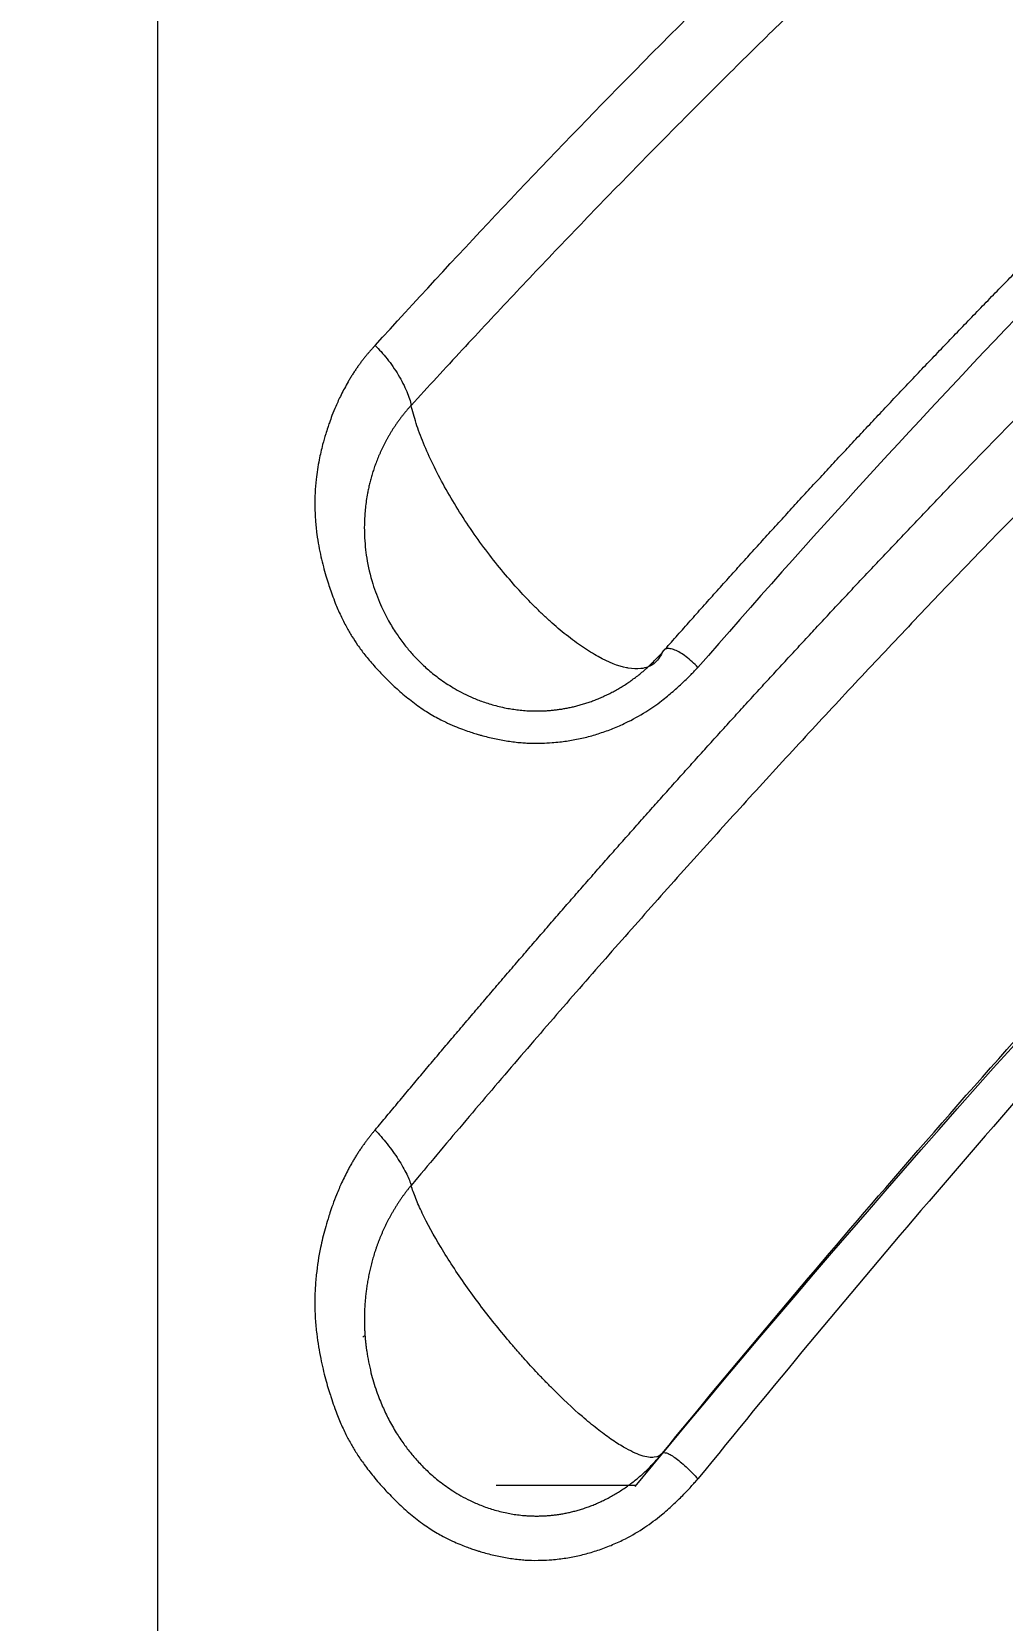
# Model space of a CAD drawing. Extents: x 19821 to 22981, y -91 to 2224.
# Drawn here: x 20530.04 to 20534.22, y 1976.39 to 1983.23 of the extents above; entities that cross this region are included whole.
import ezdxf

# ---------------------------------------------------------------- set-up
doc = ezdxf.new("R2010")
doc.units = 0
doc.header["$LTSCALE"] = 10
doc.header["$MEASUREMENT"] = 0
doc.header["$PDMODE"] = 3
doc.header["$PDSIZE"] = -10
doc.layers.get('0').update_dxf_attribs({"linetype": 'CONTINUOUS'})
doc.layers.get('DEFPOINTS').update_dxf_attribs({"linetype": 'CONTINUOUS'})
doc.layers.add('1', color=7, linetype='CONTINUOUS')
doc.styles.add('Daelim Dimension', font='NanumGothic.ttf')
doc.dimstyles.new('DEFAULT', dxfattribs={"dimscale": 2, "dimtxt": 2, "dimasz": 2, "dimexe": 0, "dimexo": 2, "dimgap": 1, "dimtad": 1, "dimdec": 1, "dimzin": 9, "dimdsep": 46, "dimtxsty": 'Daelim Dimension', "dimcen": 0.5, "dimclrd": 5, "dimclre": 5, "dimclrt": 256, "dimadec": 1, "dimazin": 0, "dimtfac": 1, "dimtdec": 1, "dimtix": 1, "dimtmove": 0, "dimatfit": 3, "dimfxl": 1, "dimtolj": 1, "dimtzin": 1, "dimlwd": 9, "dimlwe": 9, "dimarcsym": 0})

# ---------------------------------------------------------------- blocks, each defined once
blk = doc.blocks.new('*D21')
at = {"color": 5, "lineweight": 9, "ltscale": 0.5, "transparency": 16777216}
for p, q in [((20557.341, 2058.1708), (20490.1083, 2058.1708)), ((20492.1083, 1903.9708), (20492.1083, 2050.1708)), ((20557.341, 1895.9708), (20490.1083, 1895.9708))]:
    blk.add_line(p, q, dxfattribs=at)
at = {"color": 5, "ltscale": 0.5, "transparency": 16777216}
for points in [[(20490.7749, 2050.1708), (20493.4416, 2050.1708), (20492.1083, 2058.1708)], [(20490.7749, 1903.9708), (20493.4416, 1903.9708), (20492.1083, 1895.9708)]]:
    blk.add_solid(points, dxfattribs=at)
at = {"layer": 'DEFPOINTS', "color": 0, "ltscale": 0.5, "transparency": 16777216}
for p in [(20492.1083, 2058.1708), (20561.341, 2058.1708), (20561.341, 1895.9708)]:
    blk.add_point(p, dxfattribs=at)
at = {"color": 7, "ltscale": 0.5, "transparency": 16777216, "insert": (20479.2213, 1977.0708), "char_height": 20, "attachment_point": 5, "rotation": 90, "style": 'Daelim Dimension'}
blk.add_mtext('\\A1;162', dxfattribs=at)

msp = doc.modelspace()

# ---------------------------------------------------------------- linework, layer by layer
at = {"layer": '1', "color": 7, "linetype": 'Continuous', "lineweight": 18}
msp.add_line((20532.6438, 1976.9708), (20532.041, 1976.9708), dxfattribs=at)
at = {"layer": '1', "color": 7, "linetype": 'Continuous', "lineweight": 13}
msp.add_rational_spline([(20530.5845, 1976.1334), (20530.5845, 1985.827), (20530.5845, 1991.9689), (20530.5845, 1991.9708)], [1, 0.859523064782, 0.859501768787, 0.999936112016], degree=3, dxfattribs=at)
at = {"layer": '1', "color": 7, "linetype": 'Continuous', "lineweight": 18}
for points, knots in [([(20531.5196, 1981.8799), (20531.8637, 1982.2594), (20532.6104, 1983.0517), (20533.8229, 1984.2348), (20535.2049, 1985.4621), (20536.767, 1986.709), (20538.5389, 1987.9565), (20540.4411, 1989.1047), (20542.3341, 1990.0566), (20544.0794, 1990.7721), (20545.6467, 1991.2813), (20547.0539, 1991.6266), (20548.3043, 1991.8393), (20549.0833, 1991.9165), (20549.4464, 1991.9398)], [0, 0, 0, 0, 0.061291, 0.131666, 0.209845, 0.296538, 0.393852, 0.503813, 0.609528, 0.704265, 0.790345, 0.868007, 0.938059, 1, 1, 1, 1]), ([(20531.5197, 1978.5013), (20531.5365, 1978.5215), (20531.5701, 1978.562), (20531.6207, 1978.6226), (20531.6714, 1978.6832), (20531.7222, 1978.7439), (20531.7733, 1978.8046), (20531.8245, 1978.8652), (20531.8759, 1978.9259), (20531.9274, 1978.9866), (20531.9791, 1979.0473), (20532.031, 1979.108), (20532.0831, 1979.1687), (20532.1353, 1979.2294), (20532.1877, 1979.2901), (20532.2402, 1979.3509), (20532.2929, 1979.4116), (20532.3458, 1979.4723), (20532.3989, 1979.5331), (20532.4521, 1979.5938), (20532.5055, 1979.6545), (20532.5591, 1979.7153), (20532.6128, 1979.776), (20532.6667, 1979.8367), (20532.7208, 1979.8974), (20532.775, 1979.9581), (20532.8294, 1980.0188), (20532.884, 1980.0795), (20532.9387, 1980.1402), (20532.9936, 1980.2009), (20533.0487, 1980.2616), (20533.1039, 1980.3222), (20533.1593, 1980.3829), (20533.2149, 1980.4435), (20533.2707, 1980.5041), (20533.3266, 1980.5647), (20533.3826, 1980.6253), (20533.4389, 1980.6859), (20533.4953, 1980.7464), (20533.5519, 1980.8069), (20533.6086, 1980.8674), (20533.6656, 1980.9279), (20533.7227, 1980.9884), (20533.7799, 1981.0488), (20533.8373, 1981.1092), (20533.8949, 1981.1696), (20533.9527, 1981.23), (20534.1892, 1981.4762), (20534.615, 1981.9112), (20535.2425, 1982.5304), (20535.901, 1983.1569), (20536.5495, 1983.7511), (20537.1905, 1984.3171), (20537.8262, 1984.859), (20538.5005, 1985.4123), (20539.136, 1985.9129), (20539.7513, 1986.3794), (20540.3647, 1986.8283), (20541.0728, 1987.3253), (20541.7251, 1987.7605), (20542.2788, 1988.1141), (20542.6913, 1988.3695), (20543.071, 1988.5977), (20543.4178, 1988.8003), (20543.7319, 1988.979), (20544.0132, 1989.135), (20544.2617, 1989.2698), (20544.555, 1989.4259), (20544.8994, 1989.6042), (20545.3013, 1989.8044), (20545.6894, 1989.9905), (20546.0639, 1990.1632), (20546.4247, 1990.3231), (20546.7719, 1990.4708), (20547.2291, 1990.6577), (20547.7903, 1990.8725), (20548.4488, 1991.1012), (20549.0769, 1991.2974), (20549.5267, 1991.4223), (20549.8099, 1991.4949), (20549.937, 1991.5265), (20550.0631, 1991.5569), (20550.1883, 1991.5861), (20550.3125, 1991.6142), (20550.4358, 1991.6411), (20550.5582, 1991.6668), (20550.6797, 1991.6914), (20550.8002, 1991.7149), (20550.9198, 1991.7373), (20551.0384, 1991.7586), (20551.1561, 1991.7787), (20551.2729, 1991.7978), (20551.3888, 1991.8159), (20551.5037, 1991.8328), (20551.6177, 1991.8488), (20551.7307, 1991.8637), (20551.8429, 1991.8775), (20551.954, 1991.8904), (20552.0643, 1991.9023), (20552.1374, 1991.9094), (20552.1738, 1991.913)], [0, 0, 0, 0, 0.002612, 0.00523, 0.007854, 0.010483, 0.013118, 0.015759, 0.018405, 0.021057, 0.023715, 0.026378, 0.029047, 0.031721, 0.034401, 0.037087, 0.039779, 0.042476, 0.045179, 0.047887, 0.050601, 0.053321, 0.056047, 0.058778, 0.061515, 0.064257, 0.067005, 0.069759, 0.072519, 0.075284, 0.078055, 0.080832, 0.083614, 0.086402, 0.089196, 0.091996, 0.094801, 0.097612, 0.100428, 0.103251, 0.106079, 0.108912, 0.111752, 0.114597, 0.117448, 0.120304, 0.123167, 0.126035, 0.155428, 0.186093, 0.21803, 0.25124, 0.279844, 0.310159, 0.342186, 0.375926, 0.400402, 0.429294, 0.462604, 0.50033, 0.52125, 0.540633, 0.558482, 0.574794, 0.589571, 0.602813, 0.614518, 0.624688, 0.644311, 0.663324, 0.681727, 0.69952, 0.716704, 0.733277, 0.749241, 0.782363, 0.814237, 0.844864, 0.874244, 0.88057, 0.886861, 0.893119, 0.899343, 0.905533, 0.911689, 0.917812, 0.923901, 0.929956, 0.935978, 0.941966, 0.94792, 0.953841, 0.959728, 0.965582, 0.971402, 0.977188, 0.982941, 0.988661, 0.994347, 1, 1, 1, 1]), ([(20550.7761, 1991.7841), (20550.655, 1991.765), (20550.3855, 1991.7197), (20549.9501, 1991.6356), (20549.4513, 1991.5254), (20548.8976, 1991.3864), (20548.2864, 1991.2132), (20547.6154, 1990.9998), (20546.8822, 1990.7397), (20546.0832, 1990.4248), (20545.2104, 1990.0445), (20544.2511, 1989.5835), (20543.1901, 1989.0216), (20542.0189, 1988.338), (20540.7285, 1987.5075), (20539.3001, 1986.492), (20537.7188, 1985.2452), (20536.0493, 1983.7765), (20534.423, 1982.1761), (20533.3902, 1981.047), (20532.9097, 1980.4937)], [0, 0, 0, 0, 0.02069, 0.045923, 0.074002, 0.105039, 0.139146, 0.176433, 0.217015, 0.26101, 0.308775, 0.361166, 0.419088, 0.483418, 0.553958, 0.631897, 0.719999, 0.817851, 0.913935, 1, 1, 1, 1]), ([(20550.8191, 1990.966), (20550.5708, 1990.8762), (20549.8349, 1990.5952), (20548.5424, 1990.0276), (20546.8647, 1989.1643), (20544.9901, 1988.0498), (20543.0043, 1986.6992), (20541.0557, 1985.2049), (20539.2725, 1983.6909), (20537.6871, 1982.2236), (20536.2783, 1980.8182), (20535.0214, 1979.4762), (20533.9126, 1978.2158), (20533.2268, 1977.3909), (20532.9096, 1976.9987)], [0, 0, 0, 0, 0.042363, 0.124978, 0.217141, 0.321093, 0.433918, 0.54311, 0.641252, 0.728481, 0.807333, 0.878724, 0.94335, 1, 1, 1, 1]), ([(20532.7552, 1977.1082), (20533.0732, 1977.4967), (20533.7607, 1978.3136), (20534.872, 1979.5601), (20536.1314, 1980.8856), (20537.5424, 1982.2714), (20539.1297, 1983.7162), (20540.9144, 1985.2042), (20542.8637, 1986.6695), (20544.849, 1987.9916), (20546.7222, 1989.0796), (20548.3979, 1989.919), (20549.7311, 1990.4867), (20550.5073, 1990.77), (20550.7967, 1990.8687)], [0, 0, 0, 0, 0.056247, 0.120414, 0.191296, 0.269587, 0.356194, 0.453638, 0.562053, 0.674074, 0.777286, 0.868793, 0.95082, 1, 1, 1, 1]), ([(20532.7552, 1980.5569), (20532.7731, 1980.5772), (20532.8089, 1980.6177), (20532.8628, 1980.6786), (20532.9171, 1980.7396), (20532.9718, 1980.8008), (20533.0268, 1980.8622), (20533.0822, 1980.9237), (20533.138, 1980.9854), (20533.1941, 1981.0473), (20533.2506, 1981.1094), (20533.3075, 1981.1716), (20533.3648, 1981.234), (20533.4224, 1981.2965), (20533.4804, 1981.3592), (20533.5388, 1981.422), (20533.5975, 1981.485), (20533.6567, 1981.5482), (20533.7162, 1981.6114), (20533.776, 1981.6749), (20533.8363, 1981.7384), (20533.8969, 1981.8021), (20533.9579, 1981.8659), (20534.0193, 1981.9299), (20534.0811, 1981.994), (20534.1432, 1982.0582), (20534.2058, 1982.1225), (20534.2687, 1982.1869), (20534.332, 1982.2514), (20534.3956, 1982.3161), (20534.4597, 1982.3809), (20534.5241, 1982.4457), (20534.5889, 1982.5107), (20534.6541, 1982.5757), (20534.7197, 1982.6409), (20534.7857, 1982.7062), (20534.852, 1982.7715), (20534.9188, 1982.8369), (20534.9859, 1982.9024), (20535.0534, 1982.968), (20535.1213, 1983.0336), (20535.1895, 1983.0994), (20535.2582, 1983.1652), (20535.3272, 1983.231), (20535.3966, 1983.2969), (20535.4664, 1983.3629), (20535.5366, 1983.4289), (20535.6072, 1983.495), (20535.6782, 1983.5612), (20535.7495, 1983.6273), (20535.8213, 1983.6936), (20535.8934, 1983.7598), (20535.9659, 1983.8261), (20536.0388, 1983.8924), (20536.1121, 1983.9588), (20536.1857, 1984.0252), (20536.2598, 1984.0916), (20536.3342, 1984.158), (20536.409, 1984.2244), (20536.4842, 1984.2908), (20536.5598, 1984.3573), (20536.6358, 1984.4237), (20536.7122, 1984.4902), (20536.7889, 1984.5566), (20536.8661, 1984.6231), (20536.9436, 1984.6895), (20537.0215, 1984.7559), (20537.213, 1984.9184), (20537.5972, 1985.2388), (20538.2552, 1985.7681), (20539.1552, 1986.4548), (20540.3005, 1987.2682), (20541.3409, 1987.941), (20542.265, 1988.4941), (20542.9762, 1988.8961), (20543.4947, 1989.1698), (20543.7465, 1989.2981)], [0, 0, 0, 0, 0.005226, 0.01048, 0.015764, 0.021077, 0.026419, 0.03179, 0.03719, 0.042619, 0.048077, 0.053564, 0.059081, 0.064626, 0.070201, 0.075804, 0.081437, 0.087099, 0.09279, 0.09851, 0.104259, 0.110038, 0.115845, 0.121682, 0.127548, 0.133442, 0.139367, 0.14532, 0.151302, 0.157314, 0.163354, 0.169424, 0.175523, 0.181652, 0.187809, 0.193996, 0.200212, 0.206457, 0.212731, 0.219034, 0.225367, 0.231729, 0.23812, 0.24454, 0.25099, 0.257469, 0.263977, 0.270514, 0.277081, 0.283677, 0.290302, 0.296956, 0.30364, 0.310352, 0.317094, 0.323866, 0.330666, 0.337496, 0.344355, 0.351244, 0.358161, 0.365108, 0.372084, 0.37909, 0.386124, 0.393188, 0.400281, 0.407404, 0.445463, 0.504891, 0.58567, 0.687803, 0.811326, 0.862462, 0.933197, 1, 1, 1, 1]), ([(20532.639, 1976.9659), (20534.2733, 1978.9478), (20536.814, 1981.6708), (20539.474, 1983.9581), (20540.3941, 1984.6896)], [0, 0, 0, 0, 0.656528, 1, 1, 1, 1]), ([(20531.5196, 1981.8799), (20531.5166, 1981.8767), (20531.5105, 1981.8703), (20531.5015, 1981.8603), (20531.4924, 1981.8499), (20531.4833, 1981.8392), (20531.4742, 1981.828), (20531.4651, 1981.8164), (20531.4561, 1981.8044), (20531.447, 1981.792), (20531.4381, 1981.7792), (20531.4291, 1981.7659), (20531.4203, 1981.7522), (20531.4116, 1981.7381), (20531.395, 1981.7099), (20531.3737, 1981.6701), (20531.3511, 1981.6212), (20531.3348, 1981.5812), (20531.3237, 1981.5506), (20531.3148, 1981.5242), (20531.3046, 1981.493), (20531.2914, 1981.447), (20531.2766, 1981.3819), (20531.2659, 1981.3124), (20531.2604, 1981.245), (20531.2593, 1981.1862), (20531.2618, 1981.1269), (20531.2677, 1981.0703), (20531.2761, 1981.0179), (20531.2856, 1980.9711), (20531.296, 1980.9285), (20531.3067, 1980.8899), (20531.3175, 1980.8554), (20531.3268, 1980.828), (20531.3366, 1980.8001), (20531.3503, 1980.7642), (20531.3703, 1980.7179), (20531.3944, 1980.67), (20531.4188, 1980.6277), (20531.4452, 1980.5877), (20531.4764, 1980.5457), (20531.5086, 1980.5074), (20531.5434, 1980.4694), (20531.5801, 1980.4319), (20531.6271, 1980.3885), (20531.6717, 1980.3519), (20531.7103, 1980.3235), (20531.7395, 1980.304), (20531.7678, 1980.2868), (20531.7951, 1980.2717), (20531.8258, 1980.2564), (20531.859, 1980.2416), (20531.8935, 1980.2279), (20531.9231, 1980.2174), (20531.9476, 1980.2095), (20531.967, 1980.2038), (20531.9877, 1980.198), (20532.0113, 1980.1918), (20532.04, 1980.1853), (20532.0688, 1980.1798), (20532.0977, 1980.1752), (20532.1268, 1980.1715), (20532.154, 1980.1689), (20532.191, 1980.167), (20532.2328, 1980.1668), (20532.2779, 1980.1692), (20532.323, 1980.1734), (20532.3731, 1980.1807), (20532.431, 1980.1932), (20532.4881, 1980.2097), (20532.5441, 1980.23), (20532.611, 1980.2594), (20532.6818, 1980.2985), (20532.7403, 1980.3394), (20532.7783, 1980.3697), (20532.802, 1980.3896), (20532.8239, 1980.409), (20532.844, 1980.4277), (20532.8626, 1980.4456), (20532.8796, 1980.4625), (20532.8951, 1980.4784), (20532.905, 1980.4887), (20532.9097, 1980.4937)], [0, 0, 0, 0, 0.004321, 0.008757, 0.013308, 0.017975, 0.022759, 0.027659, 0.032676, 0.03781, 0.043062, 0.048432, 0.05392, 0.059526, 0.06525, 0.087107, 0.105484, 0.120297, 0.131488, 0.139018, 0.148952, 0.165372, 0.18836, 0.217989, 0.238055, 0.258307, 0.278711, 0.299231, 0.31685, 0.3331, 0.347991, 0.361535, 0.373745, 0.384638, 0.390762, 0.403644, 0.423197, 0.441358, 0.456969, 0.471445, 0.488406, 0.508039, 0.519936, 0.538006, 0.558366, 0.580944, 0.592541, 0.603471, 0.613747, 0.62338, 0.632381, 0.645485, 0.656801, 0.666364, 0.674204, 0.680339, 0.684784, 0.693695, 0.702578, 0.711437, 0.720276, 0.729098, 0.737908, 0.744908, 0.762554, 0.775601, 0.785638, 0.803442, 0.821334, 0.839343, 0.857494, 0.87581, 0.90648, 0.932347, 0.942641, 0.952426, 0.961696, 0.97044, 0.97865, 0.986318, 0.993437, 1, 1, 1, 1]), ([(20531.4734, 1981.0706), (20531.4735, 1981.0686), (20531.4742, 1981.0492), (20531.4766, 1981.0139), (20531.4858, 1980.9432), (20531.5054, 1980.8593), (20531.539, 1980.769), (20531.5741, 1980.6985), (20531.6083, 1980.6424), (20531.641, 1980.5968), (20531.6735, 1980.5574), (20531.7089, 1980.5196), (20531.7495, 1980.4816), (20531.7988, 1980.4423), (20531.8466, 1980.4108), (20531.8918, 1980.3855), (20531.9325, 1980.3657), (20531.9794, 1980.3467), (20532.0327, 1980.3297), (20532.0752, 1980.32), (20532.104, 1980.315), (20532.117, 1980.313), (20532.1305, 1980.3112), (20532.1444, 1980.3096), (20532.1587, 1980.3083), (20532.1734, 1980.3072), (20532.1886, 1980.3064), (20532.2041, 1980.306), (20532.22, 1980.3059), (20532.2363, 1980.3062), (20532.253, 1980.3069), (20532.2701, 1980.3081), (20532.2874, 1980.3097), (20532.3052, 1980.3118), (20532.3232, 1980.3144), (20532.3415, 1980.3175), (20532.3601, 1980.3213), (20532.3789, 1980.3256), (20532.3979, 1980.3305), (20532.4172, 1980.3361), (20532.4366, 1980.3423), (20532.4561, 1980.3492), (20532.4757, 1980.3568), (20532.4953, 1980.3651), (20532.515, 1980.3742), (20532.5347, 1980.3839), (20532.5543, 1980.3944), (20532.5739, 1980.4056), (20532.5933, 1980.4175), (20532.6125, 1980.4302), (20532.6315, 1980.4437), (20532.6503, 1980.4578), (20532.6687, 1980.4726), (20532.6869, 1980.4882), (20532.7046, 1980.5044), (20532.722, 1980.5213), (20532.739, 1980.5388), (20532.7498, 1980.5509), (20532.7552, 1980.557)], [0, 0, 0, 0, 0.003671, 0.035283, 0.064346, 0.132622, 0.18931, 0.235129, 0.271362, 0.303212, 0.331785, 0.358721, 0.390993, 0.425203, 0.463545, 0.485391, 0.509865, 0.537067, 0.567058, 0.599876, 0.60669, 0.613707, 0.620926, 0.628348, 0.635974, 0.643803, 0.651837, 0.660076, 0.66852, 0.677169, 0.686024, 0.695085, 0.704352, 0.713826, 0.723506, 0.733392, 0.743486, 0.753785, 0.764291, 0.775002, 0.785918, 0.797036, 0.808355, 0.819874, 0.831592, 0.843505, 0.85561, 0.867904, 0.880381, 0.893039, 0.905871, 0.918873, 0.932036, 0.945353, 0.958815, 0.972417, 0.986149, 1, 1, 1, 1]), ([(20532.7552, 1980.557), (20532.7471, 1980.538), (20532.724, 1980.5061), (20532.6723, 1980.4853), (20532.6288, 1980.4872), (20532.6086, 1980.4908)], [0, 0, 0, 0, 0.360601, 0.726933, 1, 1, 1, 1]), ([(20531.5197, 1978.5013), (20531.5168, 1978.498), (20531.5109, 1978.4911), (20531.5021, 1978.4805), (20531.4932, 1978.4694), (20531.4842, 1978.4578), (20531.4753, 1978.4458), (20531.4663, 1978.4333), (20531.4572, 1978.4203), (20531.4482, 1978.4068), (20531.4392, 1978.3928), (20531.4303, 1978.3783), (20531.4214, 1978.3633), (20531.4126, 1978.3477), (20531.3965, 1978.3181), (20531.3761, 1978.2766), (20531.3541, 1978.2255), (20531.3376, 1978.1823), (20531.3257, 1978.1476), (20531.3147, 1978.1129), (20531.3001, 1978.0636), (20531.2808, 1977.9837), (20531.2671, 1977.8966), (20531.2606, 1977.815), (20531.2592, 1977.7515), (20531.2614, 1977.6874), (20531.2671, 1977.6261), (20531.2753, 1977.5694), (20531.2845, 1977.5188), (20531.2947, 1977.4726), (20531.3053, 1977.4308), (20531.3159, 1977.3934), (20531.3251, 1977.3638), (20531.3348, 1977.3336), (20531.3483, 1977.2948), (20531.3683, 1977.2445), (20531.3922, 1977.1925), (20531.4166, 1977.1467), (20531.4429, 1977.1034), (20531.4741, 1977.0579), (20531.5062, 1977.0164), (20531.541, 1976.9754), (20531.5777, 1976.9349), (20531.6246, 1976.888), (20531.669, 1976.8485), (20531.7076, 1976.8178), (20531.7368, 1976.7968), (20531.7651, 1976.7782), (20531.7922, 1976.762), (20531.8213, 1976.7463), (20531.8517, 1976.7316), (20531.8826, 1976.718), (20531.9097, 1976.7072), (20531.933, 1976.6988), (20531.9523, 1976.6923), (20531.9677, 1976.6875), (20531.986, 1976.6819), (20532.0087, 1976.6755), (20532.0374, 1976.6684), (20532.0663, 1976.6624), (20532.0953, 1976.6573), (20532.1244, 1976.6533), (20532.152, 1976.6503), (20532.189, 1976.6481), (20532.2312, 1976.6478), (20532.2759, 1976.6503), (20532.3211, 1976.6548), (20532.3709, 1976.6624), (20532.4291, 1976.6758), (20532.4865, 1976.6934), (20532.5428, 1976.7151), (20532.6086, 1976.7459), (20532.6799, 1976.7877), (20532.7386, 1976.8315), (20532.7778, 1976.8651), (20532.8015, 1976.8866), (20532.8234, 1976.9074), (20532.8437, 1976.9275), (20532.8623, 1976.9468), (20532.8794, 1976.9651), (20532.895, 1976.9823), (20532.9049, 1976.9934), (20532.9096, 1976.9987)], [0, 0, 0, 0, 0.004196, 0.008522, 0.012978, 0.017566, 0.022285, 0.027135, 0.032119, 0.037236, 0.042486, 0.047869, 0.053387, 0.059039, 0.064826, 0.085387, 0.103049, 0.117746, 0.129428, 0.138061, 0.15248, 0.178567, 0.21651, 0.236498, 0.256691, 0.277053, 0.29755, 0.315177, 0.331444, 0.346359, 0.359933, 0.372181, 0.383117, 0.389128, 0.402054, 0.421811, 0.440026, 0.455709, 0.470238, 0.487256, 0.506967, 0.518872, 0.537059, 0.557447, 0.579966, 0.591631, 0.602596, 0.612874, 0.622478, 0.631418, 0.642987, 0.653169, 0.66199, 0.669472, 0.67563, 0.680475, 0.684017, 0.692951, 0.701856, 0.710736, 0.719594, 0.728435, 0.737262, 0.744603, 0.761859, 0.77536, 0.78493, 0.802815, 0.820788, 0.838877, 0.857111, 0.875511, 0.904838, 0.932147, 0.942455, 0.952258, 0.961548, 0.970316, 0.978552, 0.98625, 0.993401, 1, 1, 1, 1]), ([(20531.5389, 1977.3409), (20531.5431, 1977.3305), (20531.5552, 1977.3013), (20531.5782, 1977.2532), (20531.6086, 1977.1997), (20531.641, 1977.1511), (20531.6732, 1977.1091), (20531.7083, 1977.0687), (20531.7487, 1977.028), (20531.7978, 1976.9859), (20531.8452, 1976.9521), (20531.8901, 1976.9251), (20531.9303, 1976.9041), (20531.9764, 1976.8838), (20532.0289, 1976.8655), (20532.0707, 1976.855), (20532.0992, 1976.8495), (20532.1122, 1976.8472), (20532.1257, 1976.8452), (20532.1396, 1976.8434), (20532.154, 1976.8419), (20532.1687, 1976.8406), (20532.1839, 1976.8397), (20532.1995, 1976.8391), (20532.2155, 1976.8389), (20532.2319, 1976.8392), (20532.2486, 1976.8398), (20532.2658, 1976.8409), (20532.2832, 1976.8426), (20532.3011, 1976.8447), (20532.3192, 1976.8474), (20532.3376, 1976.8507), (20532.3564, 1976.8546), (20532.3753, 1976.8592), (20532.3945, 1976.8644), (20532.4139, 1976.8703), (20532.4335, 1976.8769), (20532.4532, 1976.8843), (20532.4729, 1976.8924), (20532.4928, 1976.9013), (20532.5127, 1976.9109), (20532.5325, 1976.9214), (20532.5523, 1976.9326), (20532.5721, 1976.9447), (20532.5917, 1976.9575), (20532.6111, 1976.9712), (20532.6303, 1976.9857), (20532.6492, 1977.0009), (20532.6679, 1977.017), (20532.6862, 1977.0338), (20532.7042, 1977.0513), (20532.7217, 1977.0696), (20532.7388, 1977.0885), (20532.7497, 1977.1017), (20532.7552, 1977.1082)], [0, 0, 0, 0, 0.022801, 0.064113, 0.10799, 0.146618, 0.181319, 0.214019, 0.253479, 0.295246, 0.342015, 0.368524, 0.398161, 0.431046, 0.467249, 0.506815, 0.515171, 0.523778, 0.532637, 0.541749, 0.551113, 0.560732, 0.570604, 0.580732, 0.591114, 0.601752, 0.612646, 0.623796, 0.635203, 0.646867, 0.658787, 0.670964, 0.683399, 0.69609, 0.709038, 0.722242, 0.735699, 0.749409, 0.76337, 0.777579, 0.792036, 0.806736, 0.821676, 0.83685, 0.852253, 0.86788, 0.883726, 0.899783, 0.91604, 0.932489, 0.949119, 0.965922, 0.982887, 1, 1, 1, 1])]:
    msp.add_open_spline(points, degree=3, knots=knots, dxfattribs=at)
at = {"layer": '1', "color": 7, "linetype": 'Continuous', "lineweight": 13}
for points, knots in [([(20549.5941, 1991.7223), (20549.5745, 1991.7208), (20549.5346, 1991.7178), (20549.474, 1991.713), (20549.4119, 1991.7078), (20549.3483, 1991.7022), (20549.2831, 1991.6963), (20549.2165, 1991.6899), (20549.1483, 1991.6831), (20549.0785, 1991.6758), (20549.0072, 1991.668), (20548.9344, 1991.6598), (20548.8601, 1991.6511), (20548.7842, 1991.6418), (20548.7068, 1991.632), (20548.6278, 1991.6216), (20548.5472, 1991.6106), (20548.4651, 1991.599), (20548.3815, 1991.5867), (20548.2962, 1991.5738), (20548.2095, 1991.5603), (20548.1211, 1991.546), (20548.0312, 1991.531), (20547.9397, 1991.5153), (20547.8466, 1991.4988), (20547.752, 1991.4815), (20547.6558, 1991.4634), (20547.558, 1991.4445), (20547.4586, 1991.4247), (20547.3577, 1991.404), (20547.2551, 1991.3824), (20547.151, 1991.3599), (20547.0452, 1991.3364), (20546.9379, 1991.312), (20546.829, 1991.2865), (20546.7185, 1991.26), (20546.6064, 1991.2324), (20546.4927, 1991.2038), (20546.3774, 1991.174), (20546.2605, 1991.1431), (20546.142, 1991.1111), (20546.022, 1991.0778), (20545.9003, 1991.0433), (20545.777, 1991.0076), (20545.6521, 1990.9705), (20545.5256, 1990.9322), (20545.3975, 1990.8925), (20545.2677, 1990.8515), (20545.1364, 1990.809), (20545.0035, 1990.7652), (20544.869, 1990.7198), (20544.7328, 1990.673), (20544.5951, 1990.6246), (20544.4557, 1990.5747), (20544.3148, 1990.5232), (20544.1723, 1990.4701), (20544.0281, 1990.4154), (20543.8824, 1990.3589), (20543.735, 1990.3008), (20543.3381, 1990.1411), (20542.7211, 1989.8767), (20541.9143, 1989.4965), (20541.1973, 1989.1314), (20540.4453, 1988.7233), (20539.6291, 1988.2484), (20538.7202, 1987.6771), (20537.8141, 1987.0643), (20536.9881, 1986.4654), (20536.2416, 1985.8914), (20535.5736, 1985.352), (20534.9093, 1984.789), (20534.4316, 1984.3642), (20534.1368, 1984.0947), (20534.023, 1983.9898), (20533.9093, 1983.8842), (20533.7958, 1983.7778), (20533.6824, 1983.6708), (20533.5693, 1983.563), (20533.4563, 1983.4545), (20533.3435, 1983.3454), (20533.2308, 1983.2355), (20533.1184, 1983.1249), (20533.0061, 1983.0136), (20532.8941, 1982.9016), (20532.7822, 1982.7888), (20532.6705, 1982.6754), (20532.5591, 1982.5612), (20532.4478, 1982.4464), (20532.3367, 1982.3308), (20532.2259, 1982.2144), (20532.1152, 1982.0974), (20532.0048, 1981.9796), (20531.8946, 1981.8612), (20531.7846, 1981.742), (20531.7115, 1981.662), (20531.6749, 1981.6219)], [0, 0, 0, 0, 0.003368, 0.006821, 0.010356, 0.013975, 0.017678, 0.021464, 0.025334, 0.029287, 0.033324, 0.037444, 0.041647, 0.045934, 0.050305, 0.054759, 0.059296, 0.063917, 0.068621, 0.073409, 0.07828, 0.083235, 0.088273, 0.093394, 0.098599, 0.103887, 0.109258, 0.114713, 0.120251, 0.125873, 0.131578, 0.137367, 0.143238, 0.149193, 0.155232, 0.161354, 0.167559, 0.173847, 0.180219, 0.186674, 0.193213, 0.199835, 0.206541, 0.213329, 0.220202, 0.227158, 0.234197, 0.241321, 0.248527, 0.255818, 0.263192, 0.27065, 0.278191, 0.285817, 0.293526, 0.30132, 0.309197, 0.317158, 0.325203, 0.333333, 0.382162, 0.426118, 0.465198, 0.499396, 0.549165, 0.598992, 0.64889, 0.698874, 0.736306, 0.773806, 0.811375, 0.84902, 0.85556, 0.862102, 0.868645, 0.875191, 0.881738, 0.888288, 0.894839, 0.901393, 0.907949, 0.914507, 0.921067, 0.92763, 0.934195, 0.940763, 0.947333, 0.953906, 0.960482, 0.967061, 0.973642, 0.980227, 0.986815, 0.993406, 1, 1, 1, 1]), ([(20552.3278, 1991.6926), (20552.3095, 1991.6906), (20552.2715, 1991.6865), (20552.2124, 1991.6799), (20552.1491, 1991.6725), (20552.0817, 1991.6644), (20552.0101, 1991.6553), (20551.9343, 1991.6454), (20551.8542, 1991.6344), (20551.77, 1991.6224), (20551.6814, 1991.6093), (20551.5886, 1991.5949), (20551.4915, 1991.5793), (20551.3901, 1991.5622), (20551.2843, 1991.5438), (20551.1742, 1991.5238), (20551.0597, 1991.5021), (20550.9408, 1991.4788), (20550.8175, 1991.4536), (20550.6898, 1991.4265), (20550.5575, 1991.3974), (20550.4208, 1991.3661), (20550.2796, 1991.3327), (20550.1339, 1991.2969), (20549.9836, 1991.2587), (20549.5745, 1991.1509), (20548.9676, 1990.9722), (20548.2249, 1990.7197), (20547.6745, 1990.5141), (20547.1092, 1990.2898), (20546.4674, 1990.017), (20545.6868, 1989.6555), (20544.9191, 1989.2719), (20544.165, 1988.8685), (20543.4254, 1988.4475), (20542.7007, 1988.0111), (20541.7819, 1987.4282), (20540.6632, 1986.6679), (20539.6838, 1985.9431), (20539.0086, 1985.4183), (20538.5972, 1985.092), (20538.0727, 1984.6643), (20537.4357, 1984.1272), (20536.7233, 1983.5024), (20535.9978, 1982.8389), (20535.32, 1982.1938), (20534.7149, 1981.5967), (20534.2983, 1981.1722), (20534.0448, 1980.9091), (20533.9301, 1980.7892), (20533.8156, 1980.6688), (20533.7012, 1980.5477), (20533.587, 1980.426), (20533.473, 1980.3037), (20533.3591, 1980.1808), (20533.2455, 1980.0573), (20533.132, 1979.9331), (20533.0187, 1979.8084), (20532.9056, 1979.683), (20532.7926, 1979.5569), (20532.6799, 1979.4303), (20532.5674, 1979.303), (20532.4551, 1979.1752), (20532.3429, 1979.0467), (20532.231, 1978.9175), (20532.1193, 1978.7878), (20532.0078, 1978.6574), (20531.8965, 1978.5264), (20531.7854, 1978.3948), (20531.7116, 1978.3066), (20531.6747, 1978.2625)], [0, 0, 0, 0, 0.002841, 0.005893, 0.009155, 0.012626, 0.016307, 0.020198, 0.024299, 0.028609, 0.033129, 0.037858, 0.042796, 0.047943, 0.0533, 0.058866, 0.06464, 0.070624, 0.076816, 0.083217, 0.089827, 0.096646, 0.103673, 0.110909, 0.118353, 0.126006, 0.171579, 0.207626, 0.234162, 0.251197, 0.28908, 0.326187, 0.362526, 0.398104, 0.432924, 0.466992, 0.500308, 0.562447, 0.624697, 0.638763, 0.658241, 0.683142, 0.713483, 0.749291, 0.785487, 0.818397, 0.848007, 0.874303, 0.879991, 0.885682, 0.891375, 0.89707, 0.902767, 0.908466, 0.914167, 0.919871, 0.925577, 0.931286, 0.936997, 0.94271, 0.948426, 0.954145, 0.959866, 0.965591, 0.971318, 0.977048, 0.982781, 0.988518, 0.994257, 1, 1, 1, 1]), ([(20531.5196, 1981.8799), (20531.5279, 1981.8719), (20531.5365, 1981.863), (20531.5537, 1981.8439), (20531.5624, 1981.8336), (20531.5796, 1981.8119), (20531.5881, 1981.8005), (20531.6043, 1981.7771), (20531.6121, 1981.765), (20531.6267, 1981.7408), (20531.6334, 1981.7287), (20531.6456, 1981.7049), (20531.651, 1981.6932), (20531.6651, 1981.6596), (20531.6714, 1981.6392), (20531.6749, 1981.6219)], [0, 0, 0, 0, 0.125, 0.125, 0.25, 0.25, 0.375, 0.375, 0.5, 0.5, 0.625, 0.625, 0.75, 0.75, 1, 1, 1, 1]), ([(20531.6746, 1981.6221), (20531.6715, 1981.6187), (20531.6653, 1981.6119), (20531.6564, 1981.6015), (20531.6477, 1981.591), (20531.6392, 1981.5804), (20531.6309, 1981.5696), (20531.6228, 1981.5588), (20531.615, 1981.5479), (20531.6074, 1981.537), (20531.6, 1981.526), (20531.5929, 1981.5149), (20531.586, 1981.5037), (20531.5794, 1981.4926), (20531.573, 1981.4814), (20531.5668, 1981.4702), (20531.5608, 1981.4589), (20531.5551, 1981.4477), (20531.5496, 1981.4365), (20531.5444, 1981.4252), (20531.5393, 1981.414), (20531.5345, 1981.4029), (20531.5299, 1981.3917), (20531.5256, 1981.3806), (20531.5214, 1981.3696), (20531.5175, 1981.3586), (20531.5137, 1981.3477), (20531.5102, 1981.3368), (20531.5068, 1981.3261), (20531.5037, 1981.3154), (20531.5007, 1981.3048), (20531.4979, 1981.2943), (20531.4954, 1981.2839), (20531.4929, 1981.2736), (20531.4907, 1981.2634), (20531.4886, 1981.2533), (20531.4833, 1981.2258), (20531.4769, 1981.1817), (20531.473, 1981.124), (20531.4729, 1981.0873), (20531.4734, 1981.0706)], [0, 0, 0, 0, 0.022093, 0.044167, 0.066212, 0.08822, 0.110183, 0.132091, 0.153937, 0.175714, 0.197414, 0.219029, 0.24055, 0.261968, 0.283273, 0.304457, 0.325512, 0.34643, 0.367203, 0.387825, 0.408289, 0.428587, 0.448711, 0.468655, 0.48841, 0.507969, 0.527327, 0.546476, 0.565412, 0.584128, 0.60262, 0.620882, 0.63891, 0.656699, 0.674243, 0.691539, 0.708581, 0.81521, 0.915912, 1, 1, 1, 1]), ([(20532.6026, 1980.4919), (20532.5661, 1980.4993), (20532.5245, 1980.5157), (20532.4582, 1980.5521), (20532.4355, 1980.5662), (20532.3894, 1980.5974), (20532.3661, 1980.6147), (20532.3196, 1980.6517), (20532.2963, 1980.6715), (20532.2619, 1980.7025), (20532.2505, 1980.7131), (20532.228, 1980.7345), (20532.2168, 1980.7453), (20532.1837, 1980.7784), (20532.1619, 1980.8012), (20532.1175, 1980.8499), (20532.0948, 1980.8758), (20532.0495, 1980.9302), (20532.0268, 1980.9587), (20531.982, 1981.0176), (20531.9598, 1981.0482), (20531.9166, 1981.1106), (20531.8957, 1981.1425), (20531.8556, 1981.2069), (20531.8365, 1981.2393), (20531.7829, 1981.3361), (20531.7521, 1981.3997), (20531.7157, 1981.4888), (20531.7052, 1981.5174), (20531.6874, 1981.572), (20531.6802, 1981.5979), (20531.6746, 1981.6221)], [0, 0, 0, 0, 0.125, 0.125, 0.1875, 0.1875, 0.25, 0.25, 0.3125, 0.3125, 0.34375, 0.34375, 0.375, 0.375, 0.4375, 0.4375, 0.5, 0.5, 0.5625, 0.5625, 0.625, 0.625, 0.6875, 0.6875, 0.75, 0.75, 0.875, 0.875, 0.9375, 0.9375, 1, 1, 1, 1]), ([(20532.9097, 1980.4937), (20532.9014, 1980.5021), (20532.8929, 1980.5103), (20532.8757, 1980.5258), (20532.867, 1980.533), (20532.8499, 1980.546), (20532.8414, 1980.5518), (20532.8252, 1980.5616), (20532.8175, 1980.5655), (20532.803, 1980.5714), (20532.7963, 1980.5734), (20532.7842, 1980.5752), (20532.7788, 1980.575), (20532.7649, 1980.5717), (20532.7587, 1980.5656), (20532.7552, 1980.557)], [0, 0, 0, 0, 0.125, 0.125, 0.25, 0.25, 0.375, 0.375, 0.5, 0.5, 0.625, 0.625, 0.75, 0.75, 1, 1, 1, 1]), ([(20531.5197, 1978.5013), (20531.528, 1978.4925), (20531.5366, 1978.4831), (20531.5538, 1978.4631), (20531.5625, 1978.4526), (20531.5796, 1978.4309), (20531.588, 1978.4198), (20531.6043, 1978.3972), (20531.612, 1978.3858), (20531.6266, 1978.3634), (20531.6333, 1978.3524), (20531.6454, 1978.3312), (20531.6508, 1978.321), (20531.6648, 1978.2924), (20531.6712, 1978.2758), (20531.6747, 1978.2625)], [0, 0, 0, 0, 0.125, 0.125, 0.25, 0.25, 0.375, 0.375, 0.5, 0.5, 0.625, 0.625, 0.75, 0.75, 1, 1, 1, 1]), ([(20531.6745, 1978.2626), (20531.6716, 1978.2591), (20531.6659, 1978.2522), (20531.6576, 1978.2416), (20531.6494, 1978.2309), (20531.6414, 1978.22), (20531.6335, 1978.2091), (20531.6259, 1978.198), (20531.6184, 1978.1868), (20531.6111, 1978.1755), (20531.6041, 1978.164), (20531.5972, 1978.1525), (20531.5905, 1978.1409), (20531.584, 1978.1293), (20531.5777, 1978.1175), (20531.5716, 1978.1057), (20531.5657, 1978.0938), (20531.56, 1978.0819), (20531.5545, 1978.07), (20531.5492, 1978.058), (20531.544, 1978.0459), (20531.5391, 1978.0339), (20531.5344, 1978.0218), (20531.5299, 1978.0098), (20531.5256, 1977.9977), (20531.5214, 1977.9856), (20531.5175, 1977.9736), (20531.5137, 1977.9615), (20531.5102, 1977.9495), (20531.5068, 1977.9376), (20531.5036, 1977.9256), (20531.5006, 1977.9137), (20531.4978, 1977.9019), (20531.4951, 1977.8901), (20531.4926, 1977.8783), (20531.4903, 1977.8667), (20531.4881, 1977.8551), (20531.4861, 1977.8435), (20531.4843, 1977.8321), (20531.4826, 1977.8207), (20531.4811, 1977.8094), (20531.4797, 1977.7983), (20531.4785, 1977.7872), (20531.4774, 1977.7762), (20531.4764, 1977.7653), (20531.4756, 1977.7545), (20531.4749, 1977.7439), (20531.4743, 1977.7333), (20531.4739, 1977.7229), (20531.4736, 1977.7126), (20531.4733, 1977.7024), (20531.4732, 1977.6923), (20531.4732, 1977.6824), (20531.4733, 1977.6725), (20531.4735, 1977.6629), (20531.4738, 1977.6533), (20531.4742, 1977.6439), (20531.4747, 1977.6346), (20531.4752, 1977.6254), (20531.4759, 1977.6164), (20531.4766, 1977.6075), (20531.4773, 1977.5988), (20531.4782, 1977.5902), (20531.4791, 1977.5817), (20531.48, 1977.5734), (20531.4811, 1977.5652), (20531.4822, 1977.5571), (20531.4874, 1977.5207), (20531.4994, 1977.4599), (20531.5201, 1977.3907), (20531.5343, 1977.3527), (20531.5389, 1977.3409)], [0, 0, 0, 0, 0.013642, 0.027303, 0.040978, 0.054664, 0.068357, 0.082054, 0.095749, 0.109441, 0.123126, 0.1368, 0.150461, 0.164102, 0.177719, 0.19131, 0.204868, 0.218391, 0.231874, 0.245314, 0.258708, 0.272051, 0.285341, 0.298574, 0.311744, 0.324849, 0.337884, 0.350845, 0.36373, 0.376536, 0.389258, 0.401894, 0.414442, 0.426897, 0.439258, 0.451521, 0.463683, 0.475741, 0.487693, 0.499536, 0.511268, 0.522886, 0.534388, 0.545772, 0.557037, 0.56818, 0.579201, 0.590096, 0.600865, 0.611506, 0.622019, 0.6324, 0.64265, 0.652767, 0.66275, 0.672599, 0.682312, 0.691889, 0.701329, 0.710631, 0.719796, 0.728822, 0.737709, 0.746458, 0.755067, 0.763537, 0.771867, 0.780057, 0.876725, 0.96129, 1, 1, 1, 1]), ([(20532.535, 1977.1705), (20532.5158, 1977.1838), (20532.4957, 1977.1987), (20532.4545, 1977.231), (20532.4334, 1977.2485), (20532.3693, 1977.304), (20532.3256, 1977.345), (20532.2722, 1977.3985), (20532.2616, 1977.4093), (20532.2406, 1977.431), (20532.2302, 1977.4419), (20532.1993, 1977.4748), (20532.1791, 1977.4969), (20532.1483, 1977.5314), (20532.138, 1977.5431), (20532.1172, 1977.5671), (20532.1067, 1977.5794), (20532.0752, 1977.6168), (20532.054, 1977.6425), (20532.012, 1977.6951), (20531.9911, 1977.7221), (20531.9501, 1977.7766), (20531.9299, 1977.8042), (20531.8714, 1977.8872), (20531.8351, 1977.9425), (20531.7714, 1978.048), (20531.7442, 1978.098), (20531.7117, 1978.1657), (20531.7023, 1978.187), (20531.6863, 1978.227), (20531.6797, 1978.2455), (20531.6745, 1978.2626)], [0, 0, 0, 0, 0.0625, 0.0625, 0.125, 0.125, 0.25, 0.25, 0.28125, 0.28125, 0.3125, 0.3125, 0.375, 0.375, 0.40625, 0.40625, 0.4375, 0.4375, 0.5, 0.5, 0.5625, 0.5625, 0.625, 0.625, 0.75, 0.75, 0.875, 0.875, 0.9375, 0.9375, 1, 1, 1, 1]), ([(20532.7552, 1977.1082), (20532.7473, 1977.0992), (20532.7246, 1977.0876), (20532.6691, 1977.0952), (20532.6022, 1977.1265), (20532.554, 1977.1573), (20532.535, 1977.1705)], [0, 0, 0, 0, 0.268599, 0.549112, 0.829625, 1, 1, 1, 1]), ([(20532.7552, 1977.1082), (20532.7587, 1977.1122), (20532.7649, 1977.1132), (20532.7789, 1977.109), (20532.7842, 1977.1067), (20532.7963, 1977.1001), (20532.8031, 1977.0959), (20532.8175, 1977.0856), (20532.8253, 1977.0796), (20532.8415, 1977.0661), (20532.8499, 1977.0587), (20532.867, 1977.0427), (20532.8756, 1977.0343), (20532.8928, 1977.0168), (20532.9013, 1977.0078), (20532.9096, 1976.9987)], [0, 0, 0, 0, 0.25, 0.25, 0.375, 0.375, 0.5, 0.5, 0.625, 0.625, 0.75, 0.75, 0.875, 0.875, 1, 1, 1, 1])]:
    msp.add_open_spline(points, degree=3, knots=knots, dxfattribs=at)
msp.add_open_spline([(20532.6086, 1980.4908), (20532.6066, 1980.4911), (20532.6046, 1980.4915), (20532.6026, 1980.4919)], degree=3, dxfattribs=at)
at = {"layer": '1', "color": 7, "linetype": 'Continuous', "lineweight": 18}
msp.add_open_spline([(20531.467, 1977.6094), (20531.469, 1977.6131), (20531.4726, 1977.6154), (20531.4776, 1977.6161)], degree=3, dxfattribs=at)

# ---------------------------------------------------------------- dimensions: what is measured, and where the dimension line sits
at = {"color": 5, "ltscale": 0.5}
dim = msp.add_linear_dim(base=(20492.1083, 2058.1708), p1=(20561.341, 1895.9708), p2=(20561.341, 2058.1708), angle=90, dimstyle='DEFAULT', override={"dimtxt": 10, "dimasz": 4, "dimexe": 1, "dimdec": 0, "dimclrt": 7}, dxfattribs=at)
dim.commit()
dim.dimension.update_dxf_attribs({"geometry": '*D21', "text_midpoint": (20479.2213, 1977.0708)})

doc.saveas('drawing.dxf')
